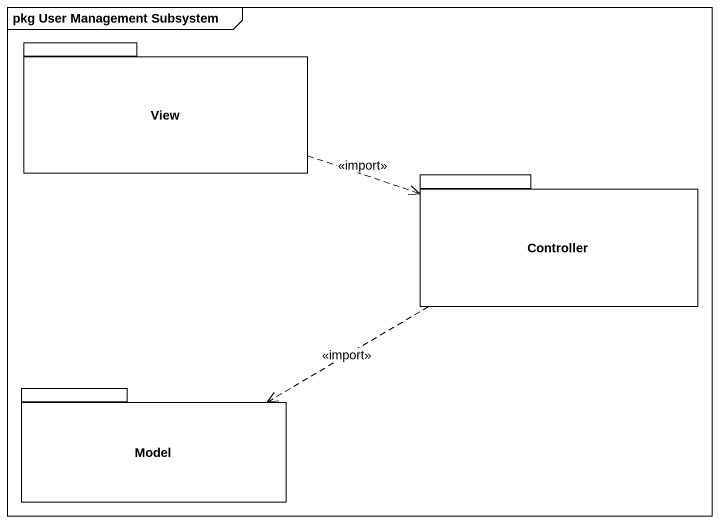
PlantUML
@startuml
mainframe pkg User Management Subsystem
package View {
}
package Controller {
}
package Model {
}
View .right.> Controller : <<import>>
Controller .left.> Model : <<import>>
@enduml
